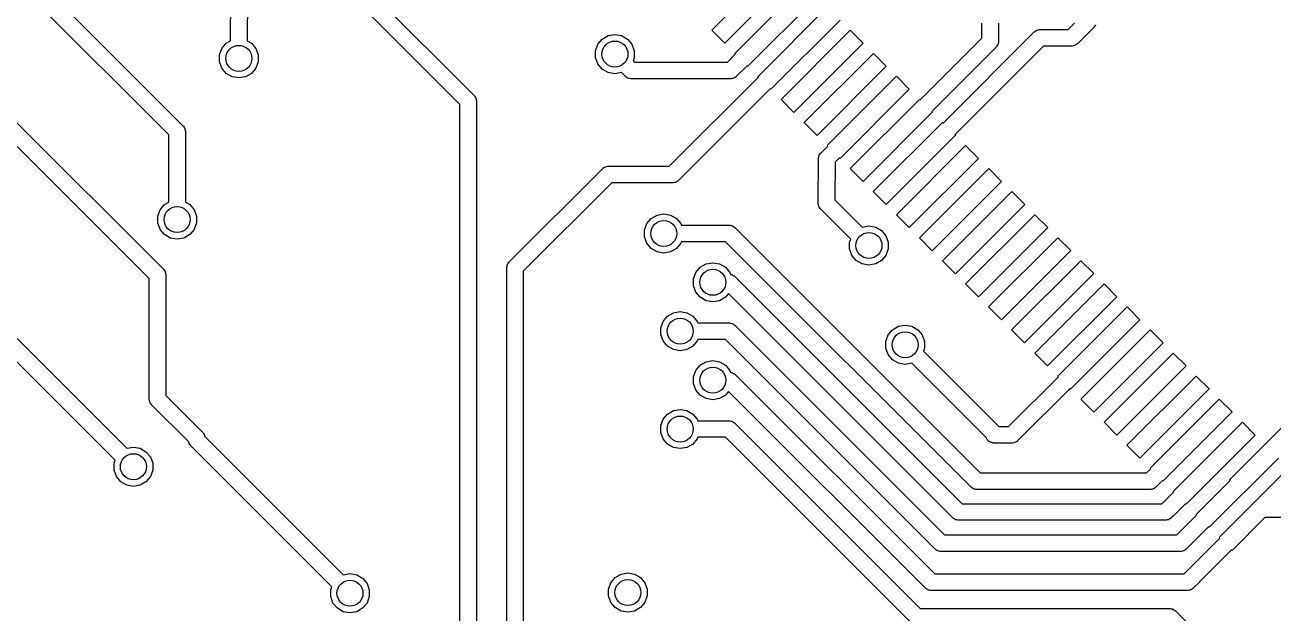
# Model space of a CAD drawing. Extents: x 10 to 287, y -200 to -10.
# Drawn here: x 138.17 to 157.3, y -117.43 to -108.42 of the extents above; entities that cross this region are included whole.
import ezdxf

# ---------------------------------------------------------------- set-up
doc = ezdxf.new("R2010")
doc.units = 0
doc.header["$MEASUREMENT"] = 0
doc.layers.add('BLACK', color=7, linetype='CONTINUOUS')

msp = doc.modelspace()

# ---------------------------------------------------------------- linework, layer by layer
at = {"layer": 'Black'}
for p, q in [((141.321, -108.658), (141.333, -106.826)), ((141.587, -106.775), (141.575, -108.66)), ((148.696, -108.497), (149.758, -107.436)), ((149.955, -107.633), (148.894, -108.695)), ((138.425, -107.796), (140.59, -109.96)), ((149.05, -108.851), (150.112, -107.789)), ((140.373, -110.103), (138.246, -107.975)), ((143.552, -107.992), (145.05, -109.49)), ((150.309, -107.987), (149.248, -109.048)), ((144.833, -109.633), (143.372, -108.171)), ((149.404, -109.205), (150.465, -108.143)), ((150.663, -108.341), (149.602, -109.402)), ((152.834, -108.619), (152.834, -108.387)), ((153.088, -108.387), (153.088, -108.671)), ((154.158, -108.486), (154.257, -108.387)), ((154.55, -108.454), (154.301, -108.703)), ((154.553, -108.449), (154.55, -108.454)), ((154.557, -108.446), (154.553, -108.449)), ((154.566, -108.431), (154.557, -108.446)), ((154.575, -108.418), (154.566, -108.431)), ((154.576, -108.412), (154.575, -108.418)), ((141.253, -108.697), (141.321, -108.658)), ((141.575, -108.66), (141.64, -108.697)), ((146.95, -108.711), (147.017, -108.631)), ((147.017, -108.631), (147.108, -108.579)), ((147.108, -108.579), (147.211, -108.561)), ((147.211, -108.561), (147.314, -108.579)), ((147.314, -108.579), (147.404, -108.631)), ((147.404, -108.631), (147.471, -108.711)), ((148.894, -108.695), (148.696, -108.497)), ((149.758, -109.558), (150.819, -108.497)), ((150.819, -108.497), (151.017, -108.695)), ((151.888, -109.565), (152.834, -108.619)), ((152.242, -109.92), (153.639, -108.523)), ((153.639, -108.523), (153.643, -108.52)), ((153.643, -108.52), (153.647, -108.516)), ((153.647, -108.516), (153.661, -108.507)), ((153.661, -108.507), (153.675, -108.498)), ((153.675, -108.498), (153.68, -108.496)), ((153.68, -108.496), (153.685, -108.494)), ((153.685, -108.494), (153.701, -108.491)), ((153.701, -108.491), (153.717, -108.486)), ((153.717, -108.486), (153.723, -108.487)), ((153.723, -108.487), (153.728, -108.486)), ((153.728, -108.486), (154.158, -108.486)), ((141.15, -108.876), (141.186, -108.777)), ((141.186, -108.777), (141.253, -108.697)), ((141.64, -108.697), (141.707, -108.777)), ((141.707, -108.777), (141.743, -108.876)), ((146.914, -108.81), (146.95, -108.711)), ((146.914, -108.914), (146.914, -108.81)), ((147.471, -108.711), (147.507, -108.81)), ((147.507, -108.81), (147.507, -108.914)), ((149.06, -108.86), (149.05, -108.851)), ((151.017, -108.695), (149.955, -109.756)), ((150.112, -109.912), (151.173, -108.851)), ((151.173, -108.851), (151.371, -109.048)), ((153.051, -108.761), (152.067, -109.745)), ((153.781, -108.74), (152.422, -110.099)), ((153.054, -108.757), (153.051, -108.761)), ((153.059, -108.753), (153.054, -108.757)), ((153.067, -108.739), (153.059, -108.753)), ((153.076, -108.725), (153.067, -108.739)), ((153.078, -108.72), (153.076, -108.725)), ((153.081, -108.715), (153.078, -108.72)), ((153.084, -108.698), (153.081, -108.715)), ((153.088, -108.682), (153.084, -108.698)), ((153.088, -108.671), (153.087, -108.677)), ((153.087, -108.677), (153.088, -108.682)), ((154.211, -108.74), (153.781, -108.74)), ((154.217, -108.739), (154.211, -108.74)), ((154.222, -108.739), (154.217, -108.739)), ((154.238, -108.735), (154.222, -108.739)), ((154.254, -108.732), (154.238, -108.735)), ((154.259, -108.729), (154.254, -108.732)), ((154.265, -108.728), (154.259, -108.729)), ((154.278, -108.719), (154.265, -108.728)), ((154.293, -108.71), (154.278, -108.719)), ((154.296, -108.706), (154.293, -108.71)), ((154.301, -108.703), (154.296, -108.706)), ((141.15, -108.98), (141.15, -108.876)), ((141.186, -109.078), (141.15, -108.98)), ((141.743, -108.98), (141.707, -109.078)), ((141.743, -108.876), (141.743, -108.98)), ((146.95, -109.012), (146.914, -108.914)), ((147.017, -109.092), (146.95, -109.012)), ((147.507, -108.914), (147.489, -108.963)), ((147.489, -108.963), (147.512, -108.986)), ((147.512, -108.986), (148.934, -108.986)), ((148.934, -108.986), (149.06, -108.86)), ((149.239, -109.04), (149.076, -109.203)), ((149.248, -109.048), (149.239, -109.04)), ((141.253, -109.158), (141.186, -109.078)), ((141.344, -109.211), (141.253, -109.158)), ((141.447, -109.229), (141.344, -109.211)), ((141.55, -109.211), (141.447, -109.229)), ((141.64, -109.158), (141.55, -109.211)), ((141.707, -109.078), (141.64, -109.158)), ((147.108, -109.145), (147.017, -109.092)), ((147.211, -109.163), (147.108, -109.145)), ((147.312, -109.145), (147.211, -109.163)), ((147.37, -109.203), (147.312, -109.145)), ((147.374, -109.206), (147.37, -109.203)), ((147.378, -109.211), (147.374, -109.206)), ((147.392, -109.219), (147.378, -109.211)), ((147.406, -109.228), (147.392, -109.219)), ((147.411, -109.23), (147.406, -109.228)), ((147.416, -109.233), (147.411, -109.23)), ((147.433, -109.236), (147.416, -109.233)), ((148.044, -110.583), (149.413, -109.214)), ((149.03, -109.233), (149.013, -109.236)), ((149.035, -109.23), (149.03, -109.233)), ((149.04, -109.228), (149.035, -109.23)), ((149.054, -109.219), (149.04, -109.228)), ((149.068, -109.211), (149.054, -109.219)), ((149.071, -109.206), (149.068, -109.211)), ((149.076, -109.203), (149.071, -109.206)), ((149.413, -109.214), (149.404, -109.205)), ((151.371, -109.048), (150.309, -110.11)), ((150.464, -110.264), (151.525, -109.203)), ((151.525, -109.203), (151.723, -109.4)), ((147.449, -109.24), (147.433, -109.236)), ((147.454, -109.239), (147.449, -109.24)), ((147.46, -109.24), (147.454, -109.239)), ((148.986, -109.24), (147.46, -109.24)), ((149.593, -109.393), (148.186, -110.8)), ((148.992, -109.239), (148.986, -109.24)), ((148.997, -109.24), (148.992, -109.239)), ((149.013, -109.236), (148.997, -109.24)), ((149.602, -109.402), (149.593, -109.393)), ((151.723, -109.4), (150.661, -110.462)), ((145.05, -109.49), (145.053, -109.495)), ((145.053, -109.495), (145.058, -109.498)), ((145.058, -109.498), (145.066, -109.513)), ((145.066, -109.513), (145.075, -109.526)), ((145.075, -109.526), (145.077, -109.532)), ((145.077, -109.532), (145.08, -109.537)), ((145.08, -109.537), (145.083, -109.553)), ((145.083, -109.553), (145.087, -109.569)), ((145.087, -109.569), (145.086, -109.574)), ((145.086, -109.574), (145.087, -109.58)), ((145.087, -109.58), (145.087, -120.74)), ((149.955, -109.756), (149.758, -109.558)), ((150.817, -110.618), (151.879, -109.557)), ((151.879, -109.557), (151.888, -109.565)), ((144.833, -120.687), (144.833, -109.633)), ((152.076, -109.754), (151.015, -110.816)), ((152.067, -109.745), (152.076, -109.754)), ((137.989, -109.859), (140.29, -112.16)), ((140.59, -109.96), (140.593, -109.965)), ((140.593, -109.965), (140.597, -109.968)), ((140.597, -109.968), (140.606, -109.983)), ((140.606, -109.983), (140.615, -109.996)), ((140.615, -109.996), (140.617, -110.002)), ((150.309, -110.11), (150.112, -109.912)), ((151.171, -110.972), (152.233, -109.911)), ((152.233, -109.911), (152.242, -109.92)), ((140.073, -112.303), (137.813, -110.043)), ((140.373, -111.131), (140.373, -110.103)), ((140.617, -110.002), (140.619, -110.007)), ((140.619, -110.007), (140.622, -110.023)), ((140.622, -110.023), (140.627, -110.039)), ((140.627, -110.039), (140.626, -110.044)), ((140.626, -110.044), (140.627, -110.05)), ((140.627, -110.05), (140.627, -111.131)), ((152.43, -110.108), (151.369, -111.17)), ((152.422, -110.099), (152.43, -110.108)), ((150.354, -110.397), (150.363, -110.382)), ((150.363, -110.382), (150.367, -110.379)), ((150.367, -110.379), (150.37, -110.375)), ((150.37, -110.375), (150.472, -110.273)), ((150.472, -110.273), (150.464, -110.264)), ((151.525, -111.326), (152.587, -110.264)), ((152.587, -110.264), (152.784, -110.462)), ((150.327, -111.149), (150.332, -110.464)), ((150.332, -110.464), (150.333, -110.459)), ((150.333, -110.454), (150.337, -110.437)), ((150.333, -110.459), (150.333, -110.454)), ((150.337, -110.437), (150.34, -110.42)), ((150.34, -110.42), (150.343, -110.416)), ((150.343, -110.416), (150.344, -110.411)), ((150.344, -110.411), (150.354, -110.397)), ((150.586, -110.518), (150.582, -111.098)), ((150.651, -110.452), (150.586, -110.518)), ((150.661, -110.462), (150.651, -110.452)), ((152.784, -110.462), (151.723, -111.523)), ((145.59, -112.05), (147.02, -110.62)), ((147.02, -110.62), (147.025, -110.617)), ((147.025, -110.617), (147.028, -110.613)), ((147.028, -110.613), (147.043, -110.604)), ((147.043, -110.604), (147.056, -110.595)), ((147.056, -110.595), (147.062, -110.593)), ((147.062, -110.593), (147.067, -110.591)), ((147.067, -110.591), (147.083, -110.588)), ((147.083, -110.588), (147.099, -110.583)), ((147.099, -110.583), (147.104, -110.584)), ((147.104, -110.584), (147.11, -110.583)), ((147.11, -110.583), (148.044, -110.583)), ((151.015, -110.816), (150.817, -110.618)), ((151.879, -111.68), (152.94, -110.618)), ((152.94, -110.618), (153.138, -110.816)), ((147.163, -110.837), (145.807, -112.193)), ((148.096, -110.837), (147.163, -110.837)), ((148.102, -110.836), (148.096, -110.837)), ((148.107, -110.837), (148.102, -110.836)), ((148.123, -110.832), (148.107, -110.837)), ((148.14, -110.829), (148.123, -110.832)), ((148.144, -110.827), (148.14, -110.829)), ((148.15, -110.825), (148.144, -110.827)), ((148.163, -110.816), (148.15, -110.825)), ((148.178, -110.807), (148.163, -110.816)), ((148.181, -110.803), (148.178, -110.807)), ((148.186, -110.8), (148.181, -110.803)), ((153.138, -110.816), (152.076, -111.877)), ((140.307, -111.17), (140.373, -111.131)), ((140.627, -111.131), (140.693, -111.17)), ((150.582, -111.098), (151.001, -111.516)), ((151.369, -111.17), (151.171, -110.972)), ((152.233, -112.033), (153.294, -110.972)), ((153.294, -110.972), (153.492, -111.17)), ((140.204, -111.348), (140.239, -111.25)), ((140.239, -111.25), (140.307, -111.17)), ((140.693, -111.17), (140.761, -111.25)), ((140.761, -111.25), (140.796, -111.348)), ((147.767, -111.382), (147.857, -111.33)), ((147.857, -111.33), (147.96, -111.312)), ((147.96, -111.312), (148.063, -111.33)), ((148.063, -111.33), (148.153, -111.382)), ((150.328, -111.156), (150.327, -111.149)), ((150.328, -111.162), (150.328, -111.156)), ((150.332, -111.177), (150.328, -111.162)), ((150.335, -111.193), (150.332, -111.177)), ((150.338, -111.198), (150.335, -111.193)), ((150.339, -111.204), (150.338, -111.198)), ((150.349, -111.217), (150.339, -111.204)), ((150.356, -111.231), (150.349, -111.217)), ((150.361, -111.235), (150.356, -111.231)), ((150.365, -111.24), (150.361, -111.235)), ((150.825, -111.699), (150.365, -111.24)), ((151.723, -111.523), (151.525, -111.326)), ((153.492, -111.17), (152.43, -112.231)), ((152.587, -112.387), (153.648, -111.326)), ((153.648, -111.326), (153.846, -111.523)), ((140.204, -111.452), (140.204, -111.348)), ((140.239, -111.55), (140.204, -111.452)), ((140.796, -111.452), (140.761, -111.55)), ((140.796, -111.348), (140.796, -111.452)), ((147.664, -111.56), (147.7, -111.462)), ((147.7, -111.462), (147.767, -111.382)), ((148.153, -111.382), (148.221, -111.462)), ((148.221, -111.462), (148.229, -111.486)), ((148.229, -111.486), (148.961, -111.486)), ((148.961, -111.486), (148.966, -111.487)), ((148.966, -111.487), (148.972, -111.486)), ((148.972, -111.486), (148.988, -111.49)), ((148.988, -111.49), (149.004, -111.493)), ((149.004, -111.493), (149.009, -111.496)), ((149.009, -111.496), (149.015, -111.498)), ((149.015, -111.498), (149.028, -111.507)), ((149.028, -111.507), (149.042, -111.515)), ((149.042, -111.515), (149.046, -111.52)), ((149.046, -111.52), (149.051, -111.523)), ((149.051, -111.523), (152.8, -115.272)), ((151.001, -111.516), (151.002, -111.515)), ((151.002, -111.515), (151.105, -111.497)), ((151.105, -111.497), (151.208, -111.515)), ((151.208, -111.515), (151.298, -111.568)), ((153.846, -111.523), (152.784, -112.585)), ((140.307, -111.63), (140.239, -111.55)), ((140.397, -111.683), (140.307, -111.63)), ((140.5, -111.701), (140.397, -111.683)), ((140.603, -111.683), (140.5, -111.701)), ((140.693, -111.63), (140.603, -111.683)), ((140.761, -111.55), (140.693, -111.63)), ((147.664, -111.665), (147.664, -111.56)), ((147.7, -111.763), (147.664, -111.665)), ((150.808, -111.746), (150.825, -111.699)), ((151.298, -111.568), (151.365, -111.648)), ((151.365, -111.648), (151.401, -111.746)), ((152.076, -111.877), (151.879, -111.68)), ((152.939, -112.739), (154, -111.678)), ((154, -111.678), (154.198, -111.875)), ((147.767, -111.843), (147.7, -111.763)), ((147.857, -111.895), (147.767, -111.843)), ((147.96, -111.914), (147.857, -111.895)), ((148.063, -111.895), (147.96, -111.914)), ((148.153, -111.843), (148.063, -111.895)), ((148.221, -111.763), (148.153, -111.843)), ((148.229, -111.74), (148.221, -111.763)), ((148.908, -111.74), (148.229, -111.74)), ((152.62, -115.452), (148.908, -111.74)), ((150.808, -111.85), (150.808, -111.746)), ((150.844, -111.949), (150.808, -111.85)), ((151.401, -111.85), (151.365, -111.949)), ((151.401, -111.746), (151.401, -111.85)), ((154.198, -111.875), (153.136, -112.937)), ((145.558, -112.113), (145.561, -112.097)), ((145.561, -112.097), (145.563, -112.092)), ((145.563, -112.092), (145.565, -112.086)), ((145.565, -112.086), (145.574, -112.073)), ((145.574, -112.073), (145.583, -112.058)), ((145.583, -112.058), (145.587, -112.055)), ((145.587, -112.055), (145.59, -112.05)), ((148.519, -112.132), (148.609, -112.079)), ((148.609, -112.079), (148.712, -112.061)), ((148.712, -112.061), (148.815, -112.079)), ((148.815, -112.079), (148.905, -112.132)), ((150.911, -112.029), (150.844, -111.949)), ((151.002, -112.081), (150.911, -112.029)), ((151.105, -112.099), (151.002, -112.081)), ((151.208, -112.081), (151.105, -112.099)), ((151.298, -112.029), (151.208, -112.081)), ((151.365, -111.949), (151.298, -112.029)), ((152.43, -112.231), (152.233, -112.033)), ((153.292, -113.093), (154.354, -112.032)), ((154.354, -112.032), (154.551, -112.229)), ((140.29, -112.16), (140.293, -112.165)), ((140.293, -112.165), (140.297, -112.168)), ((140.297, -112.168), (140.306, -112.183)), ((140.306, -112.183), (140.315, -112.196)), ((140.315, -112.196), (140.317, -112.202)), ((140.317, -112.202), (140.319, -112.207)), ((140.319, -112.207), (140.322, -112.223)), ((140.322, -112.223), (140.327, -112.239)), ((140.327, -112.239), (140.326, -112.244)), ((140.326, -112.244), (140.327, -112.25)), ((140.327, -112.25), (140.327, -114.097)), ((145.553, -112.129), (145.558, -112.113)), ((145.554, -112.134), (145.553, -112.129)), ((145.553, -112.14), (145.554, -112.134)), ((145.553, -120.33), (145.553, -112.14)), ((145.807, -112.193), (145.807, -120.33)), ((148.416, -112.31), (148.451, -112.212)), ((148.451, -112.212), (148.519, -112.132)), ((148.905, -112.132), (148.972, -112.212)), ((148.972, -112.212), (148.982, -112.239)), ((148.982, -112.239), (148.985, -112.24)), ((148.985, -112.24), (149.002, -112.243)), ((149.002, -112.243), (149.007, -112.245)), ((149.007, -112.245), (149.012, -112.247)), ((149.012, -112.247), (149.026, -112.256)), ((149.026, -112.256), (149.04, -112.265)), ((149.04, -112.265), (149.044, -112.269)), ((149.044, -112.269), (149.048, -112.272)), ((149.048, -112.272), (152.534, -115.758)), ((154.551, -112.229), (153.49, -113.291)), ((137.12, -112.3), (139.727, -114.907)), ((140.073, -114.15), (140.073, -112.303)), ((148.416, -112.414), (148.416, -112.31)), ((148.451, -112.512), (148.416, -112.414)), ((152.784, -112.585), (152.587, -112.387)), ((153.646, -113.447), (154.708, -112.385)), ((154.708, -112.385), (154.905, -112.583)), ((139.551, -115.091), (136.977, -112.517)), ((148.519, -112.592), (148.451, -112.512)), ((148.609, -112.645), (148.519, -112.592)), ((148.712, -112.663), (148.609, -112.645)), ((148.815, -112.645), (148.712, -112.663)), ((148.905, -112.592), (148.815, -112.645)), ((148.953, -112.536), (148.905, -112.592)), ((152.371, -115.954), (148.953, -112.536)), ((154.905, -112.583), (153.844, -113.645)), ((148.018, -112.881), (148.109, -112.829)), ((148.109, -112.829), (148.212, -112.81)), ((148.212, -112.81), (148.314, -112.829)), ((148.314, -112.829), (148.405, -112.881)), ((153.136, -112.937), (152.939, -112.739)), ((154, -113.801), (155.062, -112.739)), ((155.062, -112.739), (155.259, -112.937)), ((147.915, -113.059), (147.951, -112.961)), ((147.915, -113.164), (147.915, -113.059)), ((147.951, -112.961), (148.018, -112.881)), ((148.405, -112.881), (148.472, -112.961)), ((148.472, -112.961), (148.481, -112.984)), ((148.481, -112.984), (148.958, -112.984)), ((148.958, -112.984), (148.964, -112.985)), ((148.964, -112.985), (148.969, -112.985)), ((148.969, -112.985), (148.985, -112.989)), ((148.985, -112.989), (149.002, -112.992)), ((149.002, -112.992), (149.007, -112.995)), ((149.007, -112.995), (149.012, -112.996)), ((149.012, -112.996), (149.026, -113.006)), ((149.026, -113.006), (149.04, -113.014)), ((149.04, -113.014), (149.044, -113.018)), ((149.044, -113.018), (149.048, -113.021)), ((149.048, -113.021), (152.262, -116.235)), ((151.467, -113.09), (151.557, -113.037)), ((151.557, -113.037), (151.66, -113.019)), ((151.66, -113.019), (151.763, -113.037)), ((151.763, -113.037), (151.853, -113.09)), ((155.259, -112.937), (154.198, -113.998)), ((147.951, -113.262), (147.915, -113.164)), ((148.481, -113.238), (148.472, -113.262)), ((148.906, -113.238), (148.481, -113.238)), ((152.12, -116.452), (148.906, -113.238)), ((151.364, -113.268), (151.399, -113.17)), ((151.399, -113.17), (151.467, -113.09)), ((151.853, -113.09), (151.921, -113.17)), ((151.921, -113.17), (151.956, -113.268)), ((153.49, -113.291), (153.292, -113.093)), ((154.354, -114.155), (155.415, -113.093)), ((155.415, -113.093), (155.613, -113.291)), ((148.018, -113.342), (147.951, -113.262)), ((148.109, -113.394), (148.018, -113.342)), ((148.212, -113.412), (148.109, -113.394)), ((148.314, -113.394), (148.212, -113.412)), ((148.405, -113.342), (148.314, -113.394)), ((148.472, -113.262), (148.405, -113.342)), ((151.364, -113.372), (151.364, -113.268)), ((151.399, -113.47), (151.364, -113.372)), ((151.956, -113.372), (151.939, -113.419)), ((151.939, -113.419), (153.093, -114.573)), ((151.956, -113.268), (151.956, -113.372)), ((155.613, -113.291), (154.551, -114.352)), ((148.451, -113.713), (148.519, -113.633)), ((148.519, -113.633), (148.609, -113.58)), ((148.609, -113.58), (148.712, -113.562)), ((148.712, -113.562), (148.815, -113.58)), ((148.815, -113.58), (148.905, -113.633)), ((148.905, -113.633), (148.972, -113.713)), ((151.467, -113.55), (151.399, -113.47)), ((151.557, -113.603), (151.467, -113.55)), ((151.66, -113.621), (151.557, -113.603)), ((151.763, -113.603), (151.66, -113.621)), ((152.9, -114.74), (151.763, -113.603)), ((151.763, -113.603), (151.763, -113.603)), ((153.844, -113.645), (153.646, -113.447)), ((154.708, -114.508), (155.769, -113.447)), ((155.769, -113.447), (155.967, -113.645)), ((148.416, -113.811), (148.451, -113.713)), ((148.416, -113.915), (148.416, -113.811)), ((148.972, -113.713), (148.982, -113.739)), ((148.982, -113.739), (148.988, -113.741)), ((148.988, -113.741), (149.004, -113.744)), ((149.004, -113.744), (149.009, -113.747)), ((149.009, -113.747), (149.015, -113.748)), ((149.015, -113.748), (149.028, -113.758)), ((149.028, -113.758), (149.042, -113.766)), ((149.042, -113.766), (149.046, -113.77)), ((149.046, -113.77), (149.051, -113.773)), ((149.051, -113.773), (152.112, -116.835)), ((153.246, -114.573), (154.009, -113.81)), ((154.009, -113.81), (154, -113.801)), ((155.967, -113.645), (154.905, -114.706)), ((155.06, -114.86), (156.121, -113.799)), ((156.121, -113.799), (156.319, -113.997)), ((148.451, -114.014), (148.416, -113.915)), ((148.519, -114.094), (148.451, -114.014)), ((154.189, -113.989), (153.388, -114.79)), ((154.198, -113.998), (154.189, -113.989)), ((156.319, -113.997), (155.257, -115.058)), ((140.074, -114.156), (140.073, -114.15)), ((140.073, -114.161), (140.074, -114.156)), ((140.078, -114.177), (140.073, -114.161)), ((140.081, -114.193), (140.078, -114.177)), ((140.083, -114.198), (140.081, -114.193)), ((140.085, -114.204), (140.083, -114.198)), ((140.094, -114.217), (140.085, -114.204)), ((140.327, -114.097), (140.89, -114.66)), ((148.609, -114.146), (148.519, -114.094)), ((148.712, -114.164), (148.609, -114.146)), ((148.815, -114.146), (148.712, -114.164)), ((148.905, -114.094), (148.815, -114.146)), ((148.954, -114.036), (148.905, -114.094)), ((151.97, -117.052), (148.954, -114.036)), ((154.551, -114.352), (154.354, -114.155)), ((155.414, -115.214), (156.475, -114.153)), ((156.475, -114.153), (156.673, -114.35)), ((140.103, -114.232), (140.094, -114.217)), ((140.107, -114.235), (140.103, -114.232)), ((140.11, -114.24), (140.107, -114.235)), ((140.678, -114.807), (140.11, -114.24)), ((147.951, -114.462), (148.018, -114.382)), ((148.018, -114.382), (148.109, -114.33)), ((148.109, -114.33), (148.212, -114.312)), ((148.212, -114.312), (148.314, -114.33)), ((148.314, -114.33), (148.405, -114.382)), ((148.405, -114.382), (148.472, -114.462)), ((156.673, -114.35), (155.611, -115.412)), ((156.661, -115.359), (157.723, -114.297)), ((147.915, -114.56), (147.951, -114.462)), ((147.915, -114.665), (147.915, -114.56)), ((148.472, -114.462), (148.481, -114.485)), ((148.481, -114.485), (148.961, -114.485)), ((148.961, -114.485), (148.966, -114.486)), ((148.966, -114.486), (148.972, -114.486)), ((148.972, -114.486), (148.988, -114.49)), ((148.988, -114.49), (149.004, -114.493)), ((149.004, -114.493), (149.009, -114.496)), ((149.009, -114.496), (149.015, -114.497)), ((149.015, -114.497), (149.028, -114.507)), ((149.028, -114.507), (149.042, -114.515)), ((149.042, -114.515), (149.046, -114.519)), ((149.046, -114.519), (149.051, -114.523)), ((149.051, -114.523), (151.891, -117.363)), ((153.093, -114.573), (153.246, -114.573)), ((154.905, -114.706), (154.708, -114.508)), ((155.767, -115.568), (156.829, -114.507)), ((156.829, -114.507), (157.026, -114.704)), ((140.89, -114.66), (140.893, -114.665)), ((140.893, -114.665), (140.897, -114.668)), ((140.897, -114.668), (140.906, -114.683)), ((140.906, -114.683), (140.915, -114.696)), ((140.915, -114.696), (140.917, -114.702)), ((140.917, -114.702), (140.919, -114.707)), ((140.919, -114.707), (140.922, -114.723)), ((140.922, -114.723), (143.047, -116.847)), ((147.951, -114.763), (147.915, -114.665)), ((148.018, -114.843), (147.951, -114.763)), ((148.472, -114.763), (148.405, -114.843)), ((148.481, -114.739), (148.472, -114.763)), ((148.908, -114.739), (148.481, -114.739)), ((151.749, -117.58), (148.908, -114.739)), ((152.901, -114.743), (152.9, -114.74)), ((152.906, -114.753), (152.901, -114.743)), ((152.91, -114.763), (152.906, -114.753)), ((152.917, -114.772), (152.91, -114.763)), ((152.923, -114.782), (152.917, -114.772)), ((152.931, -114.789), (152.923, -114.782)), ((157.026, -114.704), (155.965, -115.766)), ((139.727, -114.907), (139.83, -114.889)), ((139.727, -114.907), (139.727, -114.907)), ((139.83, -114.889), (139.933, -114.907)), ((139.933, -114.907), (140.023, -114.96)), ((140.023, -114.96), (140.091, -115.04)), ((140.681, -114.823), (140.678, -114.807)), ((140.683, -114.828), (140.681, -114.823)), ((140.685, -114.834), (140.683, -114.828)), ((140.694, -114.847), (140.685, -114.834)), ((140.703, -114.862), (140.694, -114.847)), ((140.707, -114.865), (140.703, -114.862)), ((140.71, -114.87), (140.707, -114.865)), ((142.871, -117.031), (140.71, -114.87)), ((148.109, -114.895), (148.018, -114.843)), ((148.212, -114.913), (148.109, -114.895)), ((148.314, -114.895), (148.212, -114.913)), ((148.405, -114.843), (148.314, -114.895)), ((152.938, -114.797), (152.931, -114.789)), ((152.948, -114.803), (152.938, -114.797)), ((152.957, -114.81), (152.948, -114.803)), ((152.967, -114.814), (152.957, -114.81)), ((152.977, -114.819), (152.967, -114.814)), ((152.988, -114.821), (152.977, -114.819)), ((152.998, -114.825), (152.988, -114.821)), ((153.009, -114.825), (152.998, -114.825)), ((153.02, -114.827), (153.009, -114.825)), ((153.298, -114.827), (153.02, -114.827)), ((153.304, -114.826), (153.298, -114.827)), ((153.309, -114.827), (153.304, -114.826)), ((153.325, -114.822), (153.309, -114.827)), ((153.342, -114.819), (153.325, -114.822)), ((153.347, -114.817), (153.342, -114.819)), ((153.352, -114.815), (153.347, -114.817)), ((153.366, -114.806), (153.352, -114.815)), ((153.38, -114.797), (153.366, -114.806)), ((153.384, -114.793), (153.38, -114.797)), ((153.388, -114.79), (153.384, -114.793)), ((155.257, -115.058), (155.06, -114.86)), ((139.534, -115.138), (139.551, -115.091)), ((139.534, -115.242), (139.534, -115.138)), ((140.091, -115.04), (140.126, -115.138)), ((140.126, -115.138), (140.126, -115.242)), ((157.38, -115.058), (156.319, -116.119)), ((139.569, -115.34), (139.534, -115.242)), ((139.637, -115.42), (139.569, -115.34)), ((140.091, -115.34), (140.023, -115.42)), ((140.126, -115.242), (140.091, -115.34)), ((152.8, -115.272), (152.8, -115.272)), ((152.8, -115.272), (152.813, -115.286)), ((152.813, -115.286), (155.36, -115.286)), ((155.36, -115.286), (155.423, -115.223)), ((155.423, -115.223), (155.414, -115.214)), ((156.475, -116.276), (157.536, -115.214)), ((139.727, -115.473), (139.637, -115.42)), ((139.83, -115.491), (139.727, -115.473)), ((139.933, -115.473), (139.83, -115.491)), ((140.023, -115.42), (139.933, -115.473)), ((152.671, -115.502), (152.62, -115.452)), ((152.62, -115.452), (152.62, -115.452)), ((152.675, -115.506), (152.671, -115.502)), ((152.679, -115.51), (152.675, -115.506)), ((152.693, -115.518), (152.679, -115.51)), ((152.707, -115.528), (152.693, -115.518)), ((152.712, -115.529), (152.707, -115.528)), ((152.717, -115.532), (152.712, -115.529)), ((152.734, -115.535), (152.717, -115.532)), ((152.75, -115.539), (152.734, -115.535)), ((152.755, -115.539), (152.75, -115.539)), ((152.761, -115.54), (152.755, -115.539)), ((155.413, -115.54), (152.761, -115.54)), ((155.418, -115.539), (155.413, -115.54)), ((155.424, -115.539), (155.418, -115.539)), ((155.44, -115.535), (155.424, -115.539)), ((155.456, -115.532), (155.44, -115.535)), ((155.461, -115.529), (155.456, -115.532)), ((155.467, -115.528), (155.461, -115.529)), ((155.48, -115.518), (155.467, -115.528)), ((155.494, -115.51), (155.48, -115.518)), ((155.498, -115.506), (155.494, -115.51)), ((155.503, -115.502), (155.498, -115.506)), ((155.602, -115.403), (155.503, -115.502)), ((155.611, -115.412), (155.602, -115.403)), ((156.121, -115.922), (156.63, -115.413)), ((156.63, -115.413), (156.631, -115.406)), ((156.631, -115.406), (156.634, -115.401)), ((156.634, -115.401), (156.636, -115.396)), ((156.636, -115.396), (156.645, -115.382)), ((156.645, -115.382), (156.653, -115.368)), ((156.653, -115.368), (156.658, -115.364)), ((156.658, -115.364), (156.661, -115.359)), ((155.596, -115.758), (155.777, -115.577)), ((155.777, -115.577), (155.767, -115.568)), ((152.534, -115.758), (155.596, -115.758)), ((155.956, -115.757), (155.761, -115.952)), ((155.825, -116.235), (156.13, -115.93)), ((155.965, -115.766), (155.956, -115.757)), ((156.13, -115.93), (156.121, -115.922)), ((152.391, -115.975), (152.371, -115.954)), ((152.371, -115.954), (152.371, -115.954)), ((152.396, -115.978), (152.391, -115.975)), ((152.4, -115.982), (152.396, -115.978)), ((152.414, -115.991), (152.4, -115.982)), ((152.428, -116), (152.414, -115.991)), ((152.433, -116.002), (152.428, -116)), ((152.438, -116.004), (152.433, -116.002)), ((152.454, -116.007), (152.438, -116.004)), ((152.47, -116.011), (152.454, -116.007)), ((152.476, -116.011), (152.47, -116.011)), ((152.481, -116.012), (152.476, -116.011)), ((155.649, -116.012), (152.481, -116.012)), ((155.654, -116.011), (155.649, -116.012)), ((155.66, -116.011), (155.654, -116.011)), ((155.676, -116.007), (155.66, -116.011)), ((155.692, -116.004), (155.676, -116.007)), ((155.697, -116.002), (155.692, -116.004)), ((155.702, -116), (155.697, -116.002)), ((155.716, -115.991), (155.702, -116)), ((155.73, -115.982), (155.716, -115.991)), ((155.734, -115.978), (155.73, -115.982)), ((155.738, -115.975), (155.734, -115.978)), ((155.761, -115.952), (155.738, -115.975)), ((155.761, -115.952), (155.761, -115.952)), ((156.309, -116.11), (155.967, -116.452)), ((156.319, -116.119), (156.309, -116.11)), ((157.175, -115.971), (156.673, -116.473)), ((157.941, -115.971), (157.175, -115.971)), ((152.262, -116.235), (154.46, -116.235)), ((154.46, -116.235), (155.825, -116.235)), ((155.996, -116.773), (156.484, -116.285)), ((156.484, -116.285), (156.475, -116.276)), ((152.124, -116.455), (152.12, -116.452)), ((152.128, -116.46), (152.124, -116.455)), ((152.142, -116.468), (152.128, -116.46)), ((152.156, -116.478), (152.142, -116.468)), ((152.161, -116.479), (152.156, -116.478)), ((152.166, -116.482), (152.161, -116.479)), ((152.182, -116.485), (152.166, -116.482)), ((152.198, -116.489), (152.182, -116.485)), ((152.204, -116.489), (152.198, -116.489)), ((152.209, -116.489), (152.204, -116.489)), ((154.46, -116.489), (152.209, -116.489)), ((155.877, -116.489), (154.46, -116.489)), ((155.883, -116.489), (155.877, -116.489)), ((155.888, -116.489), (155.883, -116.489)), ((155.904, -116.485), (155.888, -116.489)), ((155.921, -116.482), (155.904, -116.485)), ((155.926, -116.479), (155.921, -116.482)), ((155.931, -116.478), (155.926, -116.479)), ((155.945, -116.468), (155.931, -116.478)), ((155.959, -116.46), (155.945, -116.468)), ((155.962, -116.455), (155.959, -116.46)), ((155.967, -116.452), (155.962, -116.455)), ((156.664, -116.464), (156.176, -116.952)), ((156.673, -116.473), (156.664, -116.464)), ((143.047, -116.847), (143.15, -116.829)), ((143.047, -116.847), (143.047, -116.847)), ((143.15, -116.829), (143.253, -116.847)), ((143.253, -116.847), (143.343, -116.9)), ((147.217, -116.89), (147.307, -116.837)), ((147.307, -116.837), (147.41, -116.819)), ((147.41, -116.819), (147.513, -116.837)), ((147.513, -116.837), (147.603, -116.89)), ((152.112, -116.835), (155.934, -116.835)), ((155.934, -116.835), (155.996, -116.773)), ((155.996, -116.773), (155.996, -116.773)), ((142.854, -117.078), (142.871, -117.031)), ((142.854, -117.182), (142.854, -117.078)), ((143.343, -116.9), (143.411, -116.98)), ((143.411, -116.98), (143.446, -117.078)), ((143.446, -117.078), (143.446, -117.182)), ((147.114, -117.068), (147.149, -116.97)), ((147.114, -117.172), (147.114, -117.068)), ((147.149, -116.97), (147.217, -116.89)), ((147.603, -116.89), (147.671, -116.97)), ((147.671, -116.97), (147.706, -117.068)), ((147.706, -117.068), (147.706, -117.172)), ((151.974, -117.055), (151.97, -117.052)), ((151.978, -117.059), (151.974, -117.055)), ((151.992, -117.068), (151.978, -117.059)), ((152.006, -117.077), (151.992, -117.068)), ((152.011, -117.078), (152.006, -117.077)), ((152.016, -117.081), (152.011, -117.078)), ((156.035, -117.078), (156.03, -117.081)), ((156.04, -117.077), (156.035, -117.078)), ((156.054, -117.068), (156.04, -117.077)), ((156.068, -117.059), (156.054, -117.068)), ((156.072, -117.055), (156.068, -117.059)), ((156.076, -117.052), (156.072, -117.055)), ((156.175, -116.953), (156.076, -117.052)), ((156.176, -116.952), (156.175, -116.953)), ((142.889, -117.28), (142.854, -117.182)), ((143.446, -117.182), (143.411, -117.28)), ((147.149, -117.27), (147.114, -117.172)), ((147.706, -117.172), (147.671, -117.27)), ((152.033, -117.084), (152.016, -117.081)), ((152.049, -117.088), (152.033, -117.084)), ((152.054, -117.088), (152.049, -117.088)), ((152.06, -117.089), (152.054, -117.088)), ((155.986, -117.089), (152.06, -117.089)), ((155.992, -117.088), (155.986, -117.089)), ((155.998, -117.088), (155.992, -117.088)), ((156.014, -117.084), (155.998, -117.088)), ((156.03, -117.081), (156.014, -117.084)), ((142.957, -117.36), (142.889, -117.28)), ((143.047, -117.413), (142.957, -117.36)), ((143.15, -117.431), (143.047, -117.413)), ((143.253, -117.413), (143.15, -117.431)), ((143.343, -117.36), (143.253, -117.413)), ((143.411, -117.28), (143.343, -117.36)), ((147.217, -117.35), (147.149, -117.27)), ((147.307, -117.403), (147.217, -117.35)), ((147.41, -117.421), (147.307, -117.403)), ((147.513, -117.403), (147.41, -117.421)), ((147.603, -117.35), (147.513, -117.403)), ((147.671, -117.27), (147.603, -117.35)), ((151.891, -117.363), (155.712, -117.363)), ((155.712, -117.363), (155.718, -117.364)), ((155.718, -117.364), (155.723, -117.364)), ((155.723, -117.364), (155.739, -117.368)), ((155.739, -117.368), (155.756, -117.371)), ((155.756, -117.371), (155.76, -117.374)), ((155.76, -117.374), (155.766, -117.375)), ((155.766, -117.375), (155.779, -117.385)), ((155.779, -117.385), (155.794, -117.393)), ((155.794, -117.393), (155.797, -117.397)), ((155.797, -117.397), (155.802, -117.4)), ((155.802, -117.4), (156.592, -118.19))]:
    msp.add_line(p, q, dxfattribs=at)
for centre in [(141.447, -108.928), (147.211, -108.862), (140.5, -111.4), (147.96, -111.613), (151.105, -111.798), (148.712, -112.362), (148.212, -113.111), (151.66, -113.32), (148.712, -113.863), (148.212, -114.612), (139.83, -115.19), (143.15, -117.13), (147.41, -117.12)]:
    msp.add_circle(centre, 0.1994, dxfattribs=at)

doc.saveas('drawing.dxf')
